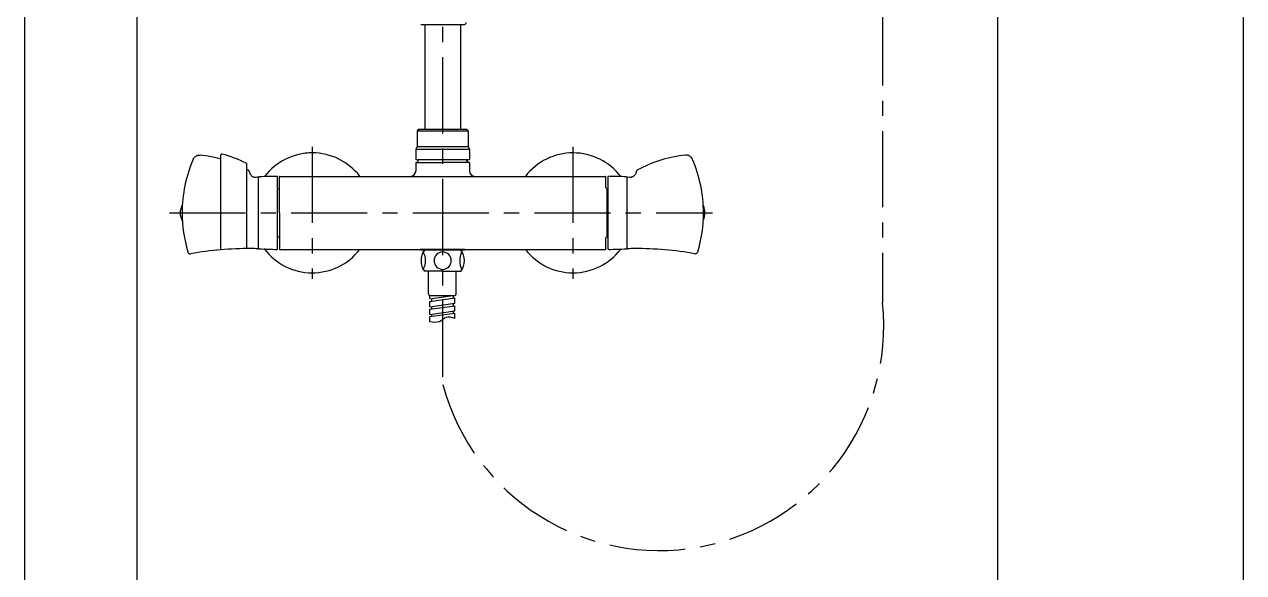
# Model space of a CAD drawing. Extents: x -4793 to -4496, y 492 to 912.
# Drawn here: x -4793.4 to -4653.1, y 582 to 645.1 of the extents above; entities that cross this region are included whole.
import ezdxf

# ---------------------------------------------------------------- set-up
doc = ezdxf.new("R2010")
doc.units = 0
doc.header["$LTSCALE"] = 7
doc.header["$MEASUREMENT"] = 0
doc.linetypes.add('CENTER', pattern=[2, 1.25, -0.25, 0.25, -0.25])
doc.layers.get('0').update_dxf_attribs({"color": 2, "linetype": 'CONTINUOUS'})
for name, color, linetype in [('08_ALL_FEATURES', 7, 'CONTINUOUS'), ('CL', 2, 'CENTER'), ('D', 2, 'CONTINUOUS'), ('DWG', 7, 'CONTINUOUS'), ('TXT', 5, 'CONTINUOUS')]:
    doc.layers.add(name, color=color, linetype=linetype)

# ---------------------------------------------------------------- blocks, each defined once
blk = doc.blocks.new('BORDER')
blk.add_line((1, 1), (0, 1))

msp = doc.modelspace()

# ---------------------------------------------------------------- linework, layer by layer
at = {"color": 7, "linetype": 'Continuous'}
for p, q in [((-4748.1, 632.99), (-4748.25, 632.84)), ((-4748.25, 632.84), (-4748.25, 630.99)), ((-4742.5, 632.99), (-4748.1, 632.99)), ((-4742.5, 632.99), (-4742.35, 632.84)), ((-4742.35, 632.84), (-4742.35, 630.99)), ((-4748.25, 630.99), (-4748.4, 630.73)), ((-4748.4, 630.73), (-4748.4, 629.55)), ((-4742.35, 630.99), (-4742.2, 630.73)), ((-4742.2, 630.73), (-4742.2, 629.55)), ((-4748.34, 629.49), (-4748.4, 629.55)), ((-4748.34, 629.19), (-4748.4, 629.13)), ((-4748.4, 629.13), (-4748.4, 628.19)), ((-4748.34, 629.19), (-4745.3, 629.19)), ((-4742.26, 629.49), (-4742.2, 629.55)), ((-4742.2, 629.13), (-4742.2, 628.19)), ((-4726.28, 627.49), (-4726.28, 623.39)), ((-4724.08, 623.39), (-4724.08, 627.46)), ((-4726.28, 623.39), (-4726.28, 619.29)), ((-4724.08, 619.31), (-4724.08, 623.39)), ((-4743.2, 619.09), (-4747.39, 619.09))]:
    msp.add_line(p, q, dxfattribs=at)
for centre, radius, start, end in [((-4715.79, 615.13), 14.98, 95.9983, 118.1934), ((-4748.3, 629.39), 0.2, 270, 0), ((-4730.93, 623.39), 15.65, 360, 23.1646), ((-4726.18, 627.49), 0.1, 89.8706, 180), ((-4726.27, 587.59), 40, 86.9973, 89.8706), ((-4724.18, 627.43), 0.1, 0, 86.9973), ((-4724.02, 627.46), 0.06, 84.7575, 180), ((-4723.19, 636.43), 8.95, 264.7575, 267.2555), ((-4773.71, 623.39), 1.8, 149.4337, 210.5663), ((-4730.93, 623.39), 15.65, 343.3386, 360), ((-4726.18, 619.29), 0.1, 180, 270.1294), ((-4726.27, 659.19), 40, 270.1294, 273.0027), ((-4724.18, 619.34), 0.1, 273.0027, 360), ((-4724.02, 619.31), 0.06, 180, 275.2425), ((-4723.19, 610.34), 8.95, 90, 95.2425), ((-4723.19, 579.14), 40.15, 80.0739, 90), ((-4716.22, 618.99), 0.3, 270, 343.2896), ((-4716.22, 618.98), 0.297, 260.0283, 270.0516)]:
    msp.add_arc(centre, radius, start, end, dxfattribs=at)
for points in [[(-4716.54, 629.55), (-4716.6, 629.66), (-4716.67, 629.76), (-4716.77, 629.85), (-4716.87, 629.92), (-4716.98, 629.98), (-4717.11, 630.01), (-4717.23, 630.03), (-4717.36, 630.03)], [(-4723.02, 628.1), (-4723.05, 627.98), (-4723.1, 627.86), (-4723.17, 627.75), (-4723.27, 627.66), (-4723.37, 627.58), (-4723.49, 627.53), (-4723.62, 627.5)], [(-4722.87, 628.33), (-4722.91, 628.31), (-4722.94, 628.27), (-4722.97, 628.24), (-4723, 628.2), (-4723.01, 628.15), (-4723.02, 628.1)]]:
    msp.add_spline(points, degree=3, dxfattribs=at)
at = {"layer": '08_ALL_FEATURES', "color": 7, "linetype": 'Continuous'}
msp.add_line((-4764.1, 627.53), (-4764.1, 623.39), dxfattribs=at)
for centre, start, end in [((-4760.3, 623.39), 90.0015, 142.7971), ((-4760.3, 623.39), 86.5224, 97.2148), ((-4760.3, 623.39), 37.4951, 90.0015), ((-4730.3, 623.39), 37.191, 142.5049), ((-4760.3, 623.39), 216.6437, 322.5046), ((-4730.3, 623.39), 217.4954, 322.8094)]:
    msp.add_arc(centre, 6.9, start, end, dxfattribs=at)
at = {"layer": 'CL'}
for p, q in [((-4745.3, 851.29), (-4745.3, 603.79)), ((-4694.68, 660.79), (-4694.68, 613.05))]:
    msp.add_line(p, q, dxfattribs=at)
at = {"layer": 'CL', "color": 1}
for p, q in [((-4760.3, 630.98), (-4760.3, 615.8)), ((-4730.3, 630.98), (-4730.3, 615.8)), ((-4776.74, 623.39), (-4714.26, 623.39))]:
    msp.add_line(p, q, dxfattribs=at)
at = {"layer": 'CL'}
msp.add_arc((-4720.36, 610.36), 25.82, 195.0806, 5.9639, dxfattribs=at)
at = {"layer": 'D'}
msp.add_line((-4681.44, 836.18), (-4681.43, 536.75), dxfattribs=at)
at = {"layer": 'D', "ltscale": 0.5}
msp.add_line((-4653.12, 536.75), (-4653.12, 809.78), dxfattribs=at)
at = {"layer": 'D', "color": 2, "linetype": 'ByBlock'}
for p, q in [((-4748.25, 632.84), (-4742.35, 632.84)), ((-4748.4, 630.73), (-4742.2, 630.73)), ((-4742.35, 630.99), (-4748.25, 630.99))]:
    msp.add_line(p, q, dxfattribs=at)
at = {"layer": 'D', "ltscale": 0.7}
msp.add_spline([(-4743.88, 611.25), (-4744.88, 611.36), (-4745.67, 610.87), (-4746.78, 610.87)], degree=3, dxfattribs=at)
at = {"layer": 'DWG'}
for p, q in [((-4747.82, 645.08), (-4742.78, 645.08)), ((-4747.35, 645.08), (-4747.35, 632.99)), ((-4743.25, 645.08), (-4743.25, 632.99)), ((-4770.81, 619.15), (-4770.81, 630.06)), ((-4770.83, 619.14), (-4770.83, 629.53)), ((-4767.85, 619.29), (-4767.85, 629.02)), ((-4745.3, 629.49), (-4748.34, 629.49)), ((-4748.1, 629.39), (-4748.1, 629.49)), ((-4742.26, 629.49), (-4745.3, 629.49)), ((-4742.26, 629.19), (-4745.3, 629.19)), ((-4742.5, 629.39), (-4742.5, 629.49)), ((-4742.2, 629.13), (-4742.26, 629.19)), ((-4767.83, 619.29), (-4767.83, 628.3)), ((-4766.49, 627.43), (-4766.49, 627.46)), ((-4766.49, 619.31), (-4766.49, 627.43)), ((-4764.29, 623.39), (-4764.29, 627.49)), ((-4764.04, 627.59), (-4745.3, 627.59)), ((-4745.3, 627.59), (-4726.56, 627.59)), ((-4726.5, 626.27), (-4726.5, 627.53)), ((-4726.42, 626.19), (-4726.5, 626.27)), ((-4726.42, 626.19), (-4726.42, 623.39)), ((-4726.28, 625.77), (-4726.42, 625.77)), ((-4764.29, 619.29), (-4764.29, 623.39)), ((-4726.42, 623.39), (-4726.42, 620.59)), ((-4726.42, 620.59), (-4726.5, 620.51)), ((-4726.5, 619.25), (-4726.5, 620.51)), ((-4726.28, 621.01), (-4726.42, 621.01)), ((-4766.39, 619.24), (-4766.39, 619.24)), ((-4764.04, 619.19), (-4726.56, 619.19)), ((-4747.8, 619.09), (-4747.9, 619.19)), ((-4742.8, 619.09), (-4747.8, 619.09)), ((-4742.8, 619.09), (-4742.7, 619.19)), ((-4742.7, 619.19), (-4742.7, 619.19)), ((-4742.7, 619.19), (-4742.7, 619.19)), ((-4745.3, 616.69), (-4747.39, 616.69)), ((-4745.3, 616.69), (-4747.39, 616.69)), ((-4746.92, 614.09), (-4746.92, 616.69)), ((-4745.3, 616.69), (-4743.2, 616.69)), ((-4745.3, 616.69), (-4743.23, 616.69)), ((-4745.3, 616.69), (-4743.2, 616.69)), ((-4745.3, 616.69), (-4743.23, 616.69)), ((-4743.74, 614.09), (-4743.74, 616.69)), ((-4743.88, 613.83), (-4746.78, 613.83)), ((-4746.78, 613.52), (-4746.78, 613.83)), ((-4746.78, 613.2), (-4743.88, 613.61)), ((-4746.78, 612.59), (-4746.78, 613.2)), ((-4746.77, 613.5), (-4744.41, 613.83)), ((-4746.58, 613.52), (-4746.58, 613.23)), ((-4744.08, 613.83), (-4744.08, 613.58)), ((-4743.88, 613), (-4743.88, 613.61)), ((-4746.78, 612.59), (-4743.88, 613)), ((-4746.78, 612.3), (-4743.88, 612.71)), ((-4746.78, 611.69), (-4746.78, 612.3)), ((-4746.78, 611.69), (-4743.88, 612.1)), ((-4746.78, 611.45), (-4743.88, 611.85)), ((-4746.58, 612.62), (-4746.58, 612.33)), ((-4744.08, 612.97), (-4744.08, 612.68)), ((-4744.08, 612.08), (-4744.08, 611.83)), ((-4743.88, 612.1), (-4743.88, 612.71)), ((-4743.88, 611.25), (-4743.88, 611.85)), ((-4746.78, 610.87), (-4746.78, 611.45)), ((-4746.58, 611.72), (-4746.58, 611.47))]:
    msp.add_line(p, q, dxfattribs=at)
at = {"layer": 'DWG', "color": 0}
for p, q in [((-4764.29, 626.14), (-4764.1, 626.14)), ((-4764.09, 623.39), (-4764.09, 619.28)), ((-4764.29, 620.64), (-4764.09, 620.64))]:
    msp.add_line(p, q, dxfattribs=at)
at = {"layer": 'DWG'}
for centre, radius, start, end in [((-4742.78, 645.28), 0.2, 270, 0), ((-4774.77, 615.13), 14.98, 74.6516, 84.0019), ((-4770.71, 630.06), 0.1, 74.8921, 180.0091), ((-4774.75, 615.09), 15.6, 63.9784, 74.8916), ((-4759.63, 623.39), 15.65, 156.8354, 180), ((-4770.89, 629.53), 0.06, 0, 74.9069), ((-4767.95, 629.02), 0.1, 359.9843, 63.9782), ((-4742.3, 629.39), 0.2, 180, 270), ((-4767.77, 628.3), 0.06, 61.9811, 179.9783), ((-4767.37, 636.43), 8.95, 272.7445, 275.2425), ((-4766.55, 627.46), 0.06, 360, 95.2425), ((-4766.39, 627.43), 0.1, 93.0027, 180), ((-4764.3, 587.59), 40, 90.1294, 93.0027), ((-4764.39, 627.49), 0.1, 0, 90.1294), ((-4764.04, 627.53), 0.06, 90, 180), ((-4749, 628.19), 0.6, 270, 0), ((-4741.6, 628.19), 0.6, 180, 270), ((-4726.56, 627.53), 0.06, 0, 90), ((-4770.85, 626.8), 0.04, 270.0003, 359.9994), ((-4759.63, 623.39), 15.65, 180, 196.6728), ((-4716.91, 623.39), 1.8, 333.9137, 26.0864), ((-4759.63, 623.39), 15.65, 183.5892, 184.4834), ((-4774.34, 618.98), 0.297, 196.7104, 279.9716), ((-4767.37, 579.14), 40.15, 90, 99.9261), ((-4767.37, 610.34), 8.95, 84.7575, 90), ((-4766.55, 619.31), 0.06, 264.7575, 0), ((-4766.39, 619.34), 0.1, 180, 266.9973), ((-4764.3, 659.19), 40, 266.9973, 269.8706), ((-4764.39, 619.29), 0.1, 269.8706, 0), ((-4764.04, 619.25), 0.06, 146.4824, 270), ((-4745.79, 617.89), 2, 143.1301, 216.8699), ((-4749.26, 617.89), 2, 330, 30), ((-4745.29, 617.89), 1, 90.6359, 268.6566), ((-4745.31, 617.89), 1, 271.3434, 89.3641), ((-4741.34, 617.89), 2, 150, 210), ((-4744.8, 617.89), 2, 323.1301, 36.8699), ((-4726.56, 619.25), 0.06, 270, 0), ((-4746.62, 614.08), 0.3, 178.2676, 237.8), ((-4744.04, 614.08), 0.3, 302.2, 1.7324)]:
    msp.add_arc(centre, radius, start, end, dxfattribs=at)
for points in [[(-4774.02, 629.55), (-4773.97, 629.66), (-4773.89, 629.76), (-4773.8, 629.85), (-4773.69, 629.92), (-4773.58, 629.98), (-4773.46, 630.01), (-4773.33, 630.03), (-4773.21, 630.03)], [(-4767.79, 628.38), (-4767.77, 628.37)], [(-4767.77, 628.37), (-4767.7, 628.33)], [(-4767.54, 628.1), (-4767.56, 628.17), (-4767.59, 628.24), (-4767.64, 628.29), (-4767.7, 628.33)], [(-4767.54, 628.1), (-4767.51, 627.98), (-4767.46, 627.86), (-4767.39, 627.75), (-4767.3, 627.66), (-4767.19, 627.58), (-4767.07, 627.53), (-4766.94, 627.5)]]:
    msp.add_spline(points, degree=3, dxfattribs=at)
msp.add_open_spline([(-4767.85, 628.41), (-4767.83, 628.4), (-4767.81, 628.39), (-4767.78, 628.38)], degree=3, dxfattribs=at)
msp.add_open_spline([(-4742.7, 619.19), (-4742.7, 619.19), (-4742.7, 619.19), (-4742.71, 619.19), (-4742.73, 619.19), (-4742.75, 619.19), (-4742.78, 619.19), (-4742.83, 619.19), (-4742.91, 619.19), (-4743.02, 619.19), (-4743.15, 619.19), (-4743.3, 619.19), (-4743.54, 619.19), (-4743.88, 619.19), (-4744.32, 619.19), (-4744.8, 619.19), (-4745.3, 619.19), (-4745.8, 619.19), (-4746.28, 619.19), (-4746.73, 619.19), (-4747.19, 619.19), (-4747.58, 619.19), (-4747.83, 619.19), (-4747.9, 619.19)], degree=3, knots=[0, 0, 0, 0, 0.000726, 0.002645, 0.005759, 0.010061, 0.015538, 0.02218, 0.038886, 0.060019, 0.085377, 0.114713, 0.147749, 0.223618, 0.310075, 0.403808, 0.501226, 0.598596, 0.69219, 0.778421, 0.853986, 0.962057, 1, 1, 1, 1], dxfattribs=at)
at = {"layer": 'TXT'}
msp.add_line((-4780.44, 506.09), (-4780.44, 901.09), dxfattribs=at)

# ---------------------------------------------------------------- block references
at = {"xscale": 420, "yscale": 297, "zscale": 420, "rotation": 90}
msp.add_blockref('BORDER', (-4496.44, 492.09), dxfattribs=at)

doc.saveas('drawing.dxf')
